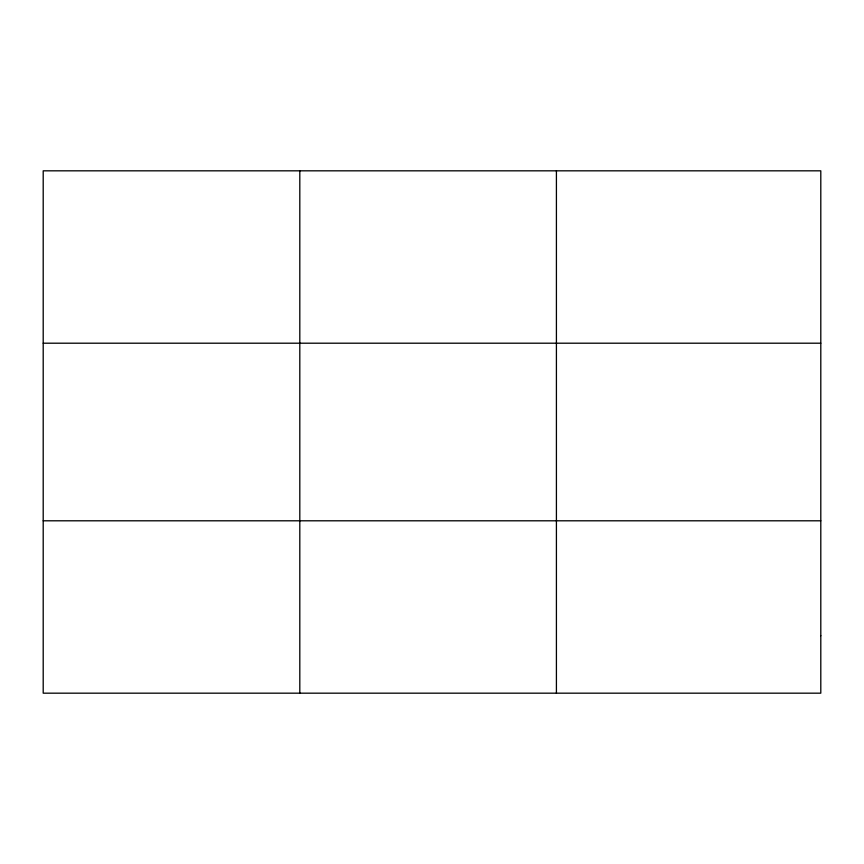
<?xml version="1.0" encoding="UTF-8"?>
<svg xmlns="http://www.w3.org/2000/svg" width="864" height="864" viewBox="0 0 864 864"><rect width="100%" height="100%" fill="white"/><g stroke="black" fill="none" stroke-linecap="round" stroke-linejoin="round"><path stroke-width="1.3" d="M299.808 170.824L299.808 693.176M556.416 170.824L556.416 693.176M43.2 343.202L820.8 343.202M43.2 520.798L820.8 520.798M820.8 635.72L820.8 693.176L43.2 693.176L43.2 170.824L820.8 170.824L820.8 635.72"/></g></svg>
